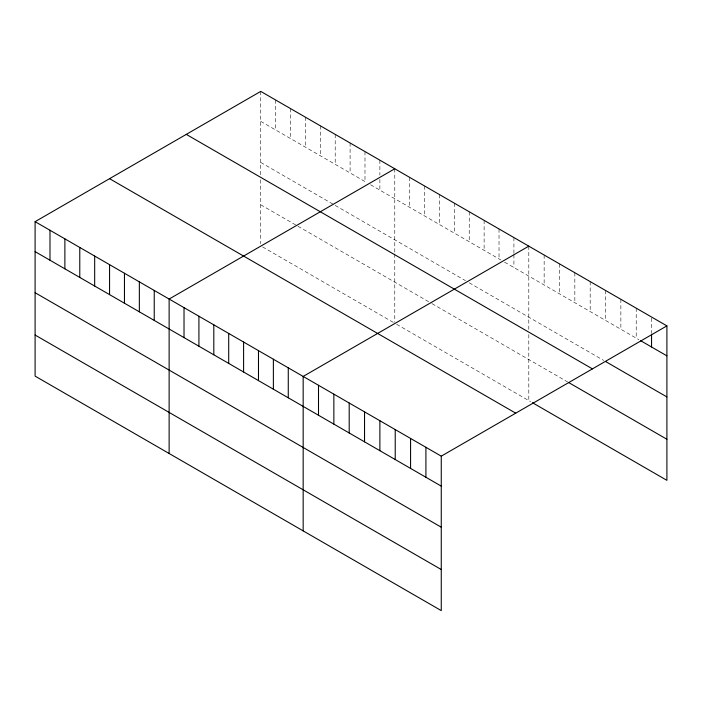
<?xml version="1.0" encoding="UTF-8"?>
<svg xmlns="http://www.w3.org/2000/svg" width="702" height="702" viewBox="0 0 702 702"><rect width="100%" height="100%" fill="white"/><g stroke="black" fill="none" stroke-linecap="round" stroke-linejoin="round"><path stroke-width="0.53" stroke-dasharray="3.51 2.63" d="M260.74 121.358L366.848 182.617M370.577 184.766L500.886 260.003M504.606 262.153L638.917 339.698M260.74 162.434L334.275 204.887M335.205 205.432L465.514 280.66M469.234 282.809L603.72 360.451M260.74 204.765L297.043 225.719M297.973 226.255L431.072 303.106M432.002 303.641L567.62 381.932M262.601 246.92L393.848 322.692M396.639 324.298L530.615 401.649M651.553 318.094L651.553 333.081M636.214 308.169L636.214 338.136M620.866 299.306L620.866 329.273M605.528 290.452L605.528 320.419M590.18 281.59L590.18 311.556M574.841 272.736L574.841 302.694M559.494 263.873L559.494 293.84M544.147 255.019L544.147 284.977M528.808 246.156L528.808 330.23M528.808 334.564L528.808 400.605M513.917 237.557L513.917 253.615M513.917 254.686L513.917 267.523M499.025 228.957L499.025 258.924M484.126 220.358L484.126 250.324M469.234 211.767L469.234 241.734M454.343 203.168L454.343 233.134M439.452 194.568L439.452 224.535M424.561 185.969L424.561 215.935M409.67 177.369L409.67 207.336M394.778 168.77L394.778 252.843M394.778 253.931L394.778 322.174M379.879 160.179L379.879 175.158M379.879 179.44L379.879 190.145M364.987 151.579L364.987 181.546M350.096 142.98L350.096 172.946M335.205 134.38L335.205 164.347M320.314 125.781L320.314 155.747M305.423 117.181L305.423 147.148M290.531 108.591L290.531 138.557M275.632 99.991L275.632 129.958M260.74 91.392L260.74 175.456M260.74 179.8L260.74 243.734"/><path stroke-width="1.05" d="M35.1 221.665L441.26 456.16L441.26 610.608L35.1 376.114L35.1 221.665L260.74 91.392L666.9 325.886L666.9 480.335L532.414 402.694M394.778 168.77L169.129 299.043L169.129 453.501M528.808 246.156L303.167 376.43L303.167 530.879M441.26 456.16L666.9 325.886M640.724 340.742L666.9 355.853M605.528 361.495L666.9 396.928M186.284 134.38L592.435 368.875M568.523 382.458L666.9 439.259M109.565 178.677L515.716 413.171M35.1 251.632L441.26 486.126M35.1 292.708L441.26 527.202M35.1 335.038L441.26 569.533M651.553 334.152L651.553 346.99M425.912 447.297L425.912 477.263M410.573 438.443L410.573 468.409M395.226 429.58L395.226 459.547M379.879 420.726L379.879 450.693M364.54 411.863L364.54 441.83M349.192 403.009L349.192 432.976M333.854 394.147L333.854 424.113M318.506 385.293L318.506 415.251M288.268 367.83L288.268 397.797M273.376 359.231L273.376 389.198M258.485 350.631L258.485 380.598M243.594 342.041L243.594 372.007M228.703 333.441L228.703 363.408M213.812 324.842L213.812 354.808M198.92 316.242L198.92 346.209M184.021 307.643L184.021 337.609M154.238 290.452L154.238 320.419M139.347 281.853L139.347 311.82M124.456 273.253L124.456 303.22M109.565 264.654L109.565 294.621M94.673 256.055L94.673 286.021M79.774 247.455L79.774 277.422M64.882 238.864L64.882 268.831M49.991 230.265L49.991 260.231"/></g></svg>
